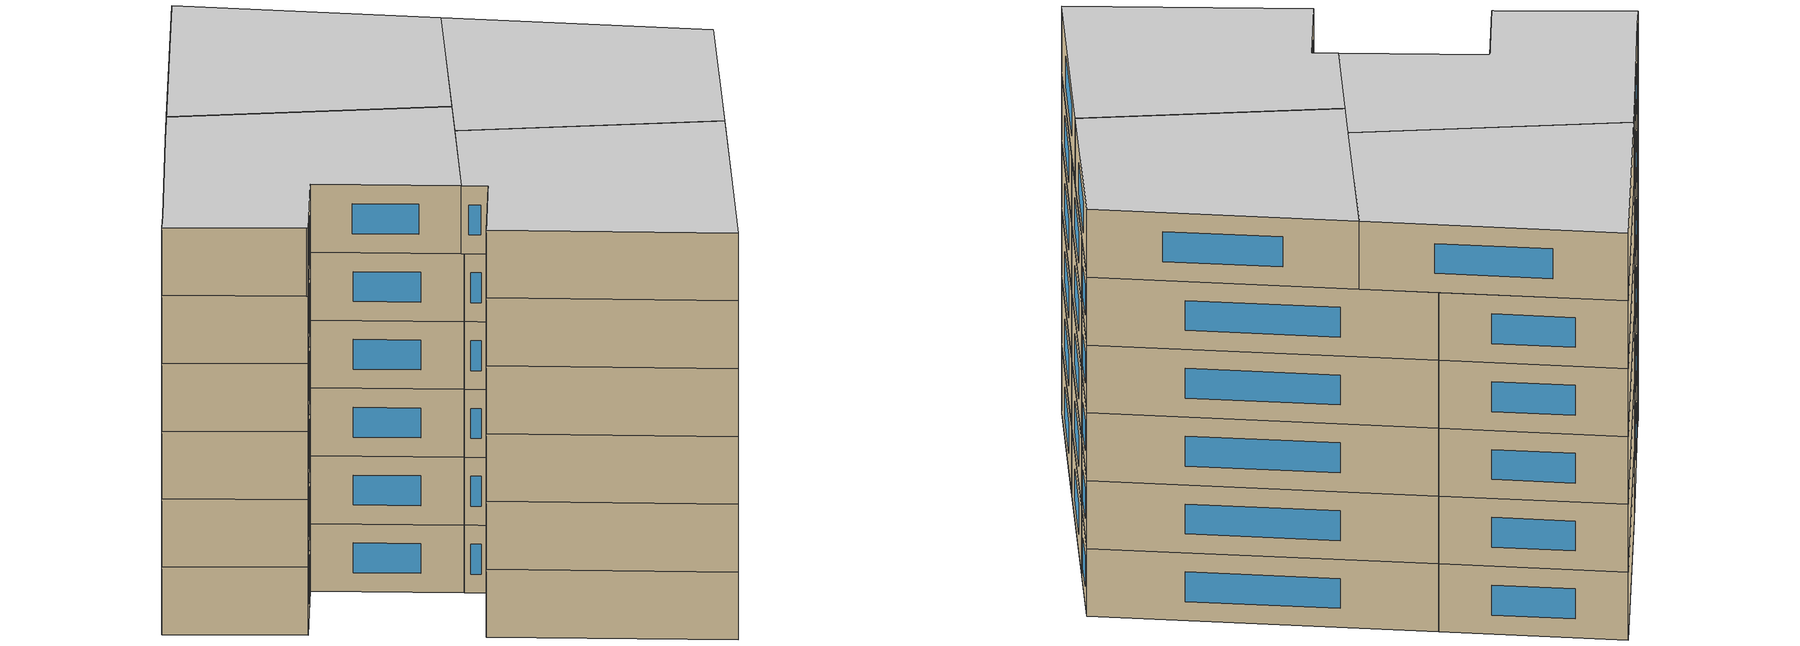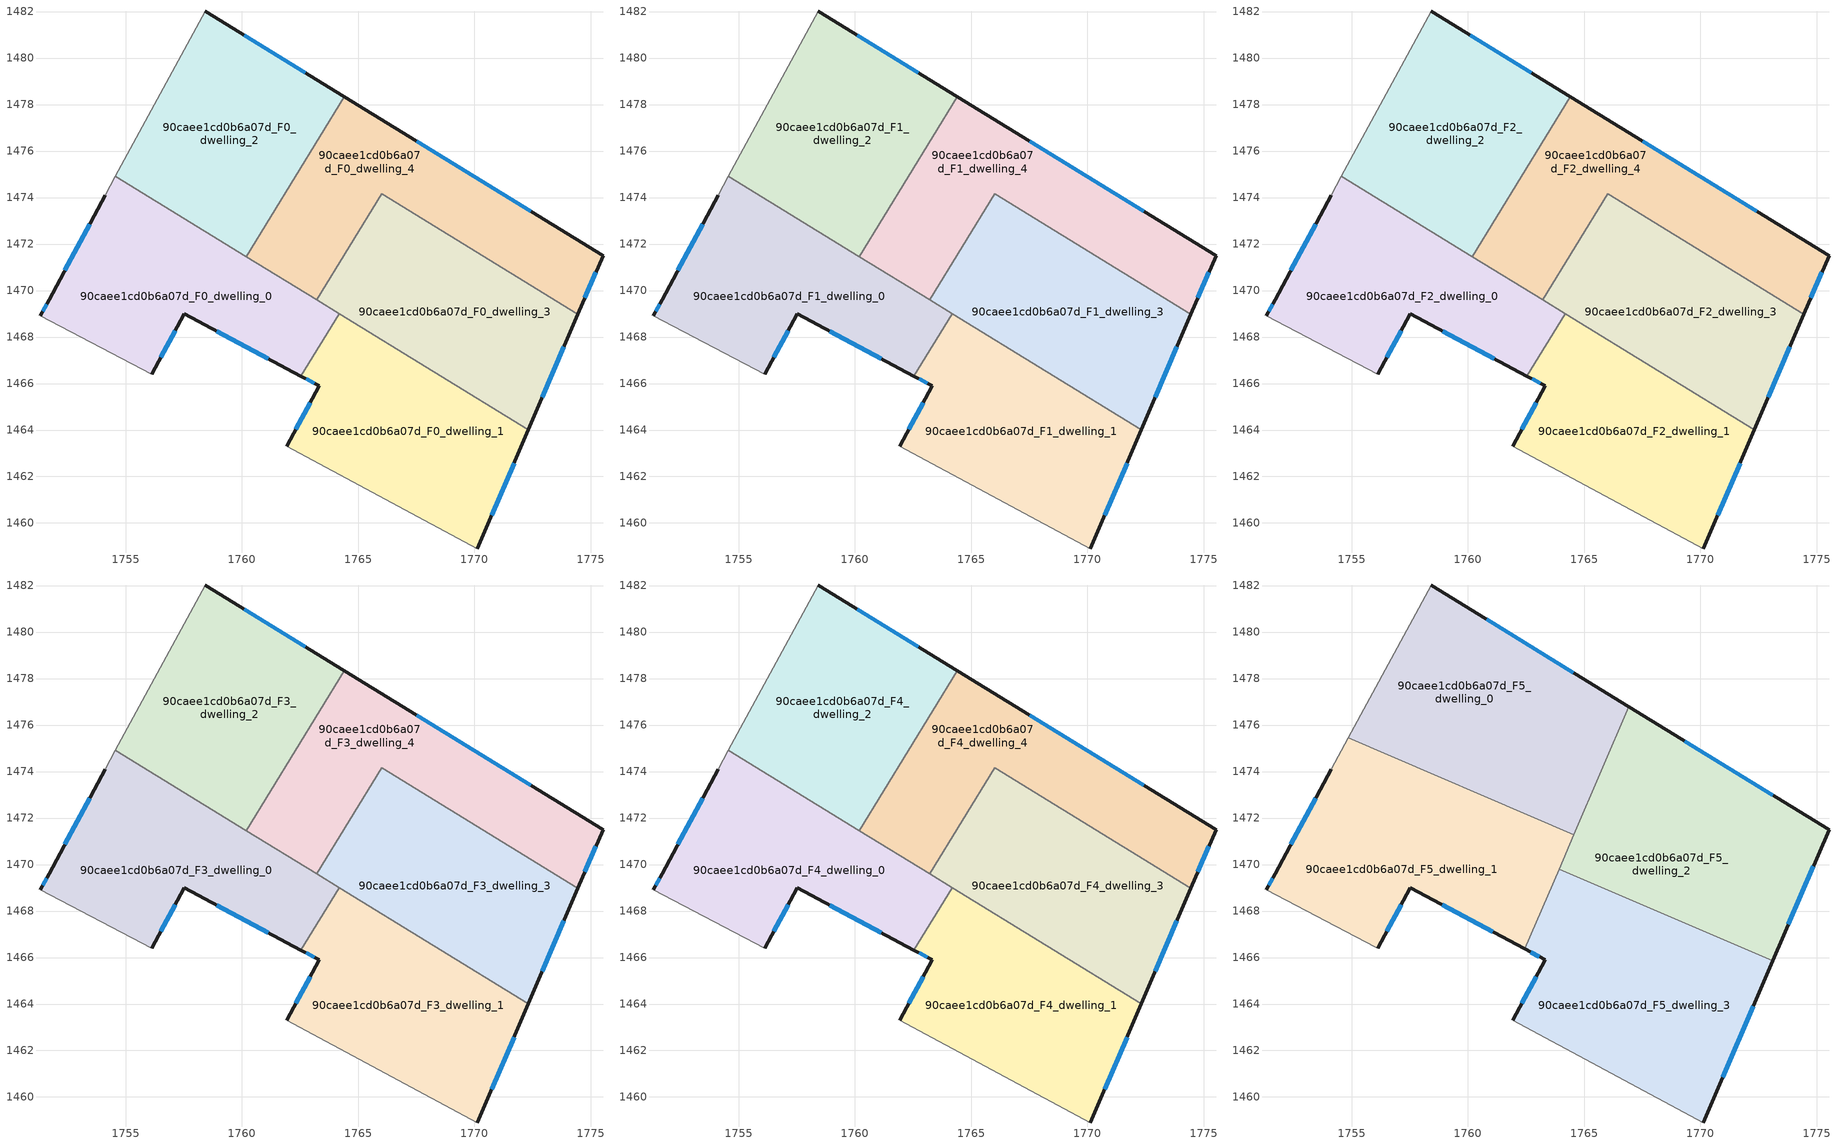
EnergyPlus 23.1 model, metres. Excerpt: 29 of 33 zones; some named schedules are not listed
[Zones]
90caee1cd0b6a07d_F0_dwelling_0
 floor ground (EU_floor_Construction): 1764.19,1469 1762.54,1466.32 1757.52,1469 1756.12,1466.4 1751.32,1468.91 1751.72,1469.61 1754.12,1474.11 1754.56,1474.91 z0
 wall outside (EU_wall_Construction): 1754.12,1474.11 1751.72,1469.61 1751.32,1468.91 / 1756.12,1466.4 1757.52,1469 1762.54,1466.32 z0:3
 wall adiabatic (EU_wall_Construction): 1754.56,1474.91 1754.12,1474.11 / 1751.32,1468.91 1756.12,1466.4 z0:3
 wall to 90caee1cd0b6a07d_F0_dwelling_1 (EU_wall_Construction): 1762.54,1466.32 1764.19,1469 z0:3
 wall to 90caee1cd0b6a07d_F0_dwelling_2 (EU_wall_Construction): 1760.19,1471.45 1754.56,1474.91 z0:3
 wall to 90caee1cd0b6a07d_F0_dwelling_4 (EU_wall_Construction): 1763.22,1469.6 1760.19,1471.45 z0:3
 wall to 90caee1cd0b6a07d_F0_dwelling_3 (EU_wall_Construction): 1764.19,1469 1763.22,1469.6 z0:3
 window (EU_Window_Construction): 1751.61,1469.41 1751.43,1469.1 / 1753.45,1472.85 1752.39,1470.87 / 1758.93,1468.25 1761.13,1467.07 / 1756.51,1467.13 1757.13,1468.27 z0.84:2.16
90caee1cd0b6a07d_F0_dwelling_1
 floor ground (EU_floor_Construction): 1772.32,1464.01 1770.13,1458.89 1761.92,1463.3 1763.33,1465.9 1762.54,1466.32 1764.19,1469 z0
 wall outside (EU_wall_Construction): 1762.54,1466.32 1763.33,1465.9 1761.92,1463.3 / 1770.13,1458.89 1772.32,1464.01 z0:3
 wall adiabatic (EU_wall_Construction): 1761.92,1463.3 1770.13,1458.89 z0:3
 wall to 90caee1cd0b6a07d_F0_dwelling_3 (EU_wall_Construction): 1772.32,1464.01 1764.19,1469 z0:3
 window (EU_Window_Construction): 1762.93,1465.17 1762.32,1464.03 / 1762.76,1466.2 1763.11,1466.02 / 1770.74,1460.33 1771.71,1462.58 z0.84:2.16
90caee1cd0b6a07d_F0_dwelling_2
 floor ground (EU_floor_Construction): 1764.41,1478.33 1760.19,1471.45 1754.56,1474.91 1758.43,1482.01 z0
 wall outside (EU_wall_Construction): 1764.41,1478.33 1758.43,1482.01 z0:3
 wall to 90caee1cd0b6a07d_F0_dwelling_4 (EU_wall_Construction): 1760.19,1471.45 1764.41,1478.33 z0:3
 wall adiabatic (EU_wall_Construction): 1758.43,1482.01 1754.56,1474.91 z0:3
 window (EU_Window_Construction): 1762.73,1479.37 1760.1,1480.98 z0.84:2.16
90caee1cd0b6a07d_F0_dwelling_3
 floor ground (EU_floor_Construction): 1774.45,1468.98 1772.32,1464.01 1763.22,1469.6 1766.01,1474.16 z0
 wall outside (EU_wall_Construction): 1772.32,1464.01 1774.45,1468.98 z0:3
 wall to 90caee1cd0b6a07d_F0_dwelling_4 (EU_wall_Construction): 1774.45,1468.98 1766.01,1474.16 1763.22,1469.6 z0:3
 window (EU_Window_Construction): 1772.92,1465.4 1773.86,1467.59 z0.84:2.16
90caee1cd0b6a07d_F0_dwelling_4
 floor ground (EU_floor_Construction): 1775.54,1471.5 1774.45,1468.98 1766.01,1474.16 1763.22,1469.6 1760.19,1471.45 1764.41,1478.33 z0
 wall outside (EU_wall_Construction): 1774.45,1468.98 1775.54,1471.5 1764.41,1478.33 z0:3
 window (EU_Window_Construction): 1772.42,1473.42 1767.53,1476.42 / 1774.76,1469.68 1775.23,1470.79 z0.84:2.16
90caee1cd0b6a07d_F1_dwelling_0
 floor to 90caee1cd0b6a07d_F0_dwelling_0 (EU_floor_Construction): 1764.19,1469 1762.54,1466.32 1757.52,1469 1756.12,1466.4 1751.32,1468.91 1751.72,1469.61 1754.12,1474.11 1754.56,1474.91 z3
 wall outside (EU_wall_Construction): 1754.12,1474.11 1751.72,1469.61 1751.32,1468.91 / 1756.12,1466.4 1757.52,1469 1762.54,1466.32 z3:6
 wall adiabatic (EU_wall_Construction): 1754.56,1474.91 1754.12,1474.11 / 1751.32,1468.91 1756.12,1466.4 z3:6
 wall to 90caee1cd0b6a07d_F1_dwelling_1 (EU_wall_Construction): 1762.54,1466.32 1764.19,1469 z3:6
 wall to 90caee1cd0b6a07d_F1_dwelling_2 (EU_wall_Construction): 1760.19,1471.45 1754.56,1474.91 z3:6
 wall to 90caee1cd0b6a07d_F1_dwelling_4 (EU_wall_Construction): 1763.22,1469.6 1760.19,1471.45 z3:6
 wall to 90caee1cd0b6a07d_F1_dwelling_3 (EU_wall_Construction): 1764.19,1469 1763.22,1469.6 z3:6
 window (EU_Window_Construction): 1751.61,1469.41 1751.43,1469.1 / 1753.45,1472.85 1752.39,1470.87 / 1758.93,1468.25 1761.13,1467.07 / 1756.51,1467.13 1757.13,1468.27 z3.84:5.16
90caee1cd0b6a07d_F1_dwelling_1
 floor to 90caee1cd0b6a07d_F0_dwelling_1 (EU_floor_Construction): 1772.32,1464.01 1770.13,1458.89 1761.92,1463.3 1763.33,1465.9 1762.54,1466.32 1764.19,1469 z3
 wall outside (EU_wall_Construction): 1762.54,1466.32 1763.33,1465.9 1761.92,1463.3 / 1770.13,1458.89 1772.32,1464.01 z3:6
 wall adiabatic (EU_wall_Construction): 1761.92,1463.3 1770.13,1458.89 z3:6
 wall to 90caee1cd0b6a07d_F1_dwelling_3 (EU_wall_Construction): 1772.32,1464.01 1764.19,1469 z3:6
 window (EU_Window_Construction): 1762.93,1465.17 1762.32,1464.03 / 1762.76,1466.2 1763.11,1466.02 / 1770.74,1460.33 1771.71,1462.58 z3.84:5.16
90caee1cd0b6a07d_F1_dwelling_2
 floor to 90caee1cd0b6a07d_F0_dwelling_2 (EU_floor_Construction): 1764.41,1478.33 1760.19,1471.45 1754.56,1474.91 1758.43,1482.01 z3
 wall outside (EU_wall_Construction): 1764.41,1478.33 1758.43,1482.01 z3:6
 wall to 90caee1cd0b6a07d_F1_dwelling_4 (EU_wall_Construction): 1760.19,1471.45 1764.41,1478.33 z3:6
 wall adiabatic (EU_wall_Construction): 1758.43,1482.01 1754.56,1474.91 z3:6
 window (EU_Window_Construction): 1762.73,1479.37 1760.1,1480.98 z3.84:5.16
90caee1cd0b6a07d_F1_dwelling_3
 floor to 90caee1cd0b6a07d_F0_dwelling_3 (EU_floor_Construction): 1774.45,1468.98 1772.32,1464.01 1763.22,1469.6 1766.01,1474.16 z3
 wall outside (EU_wall_Construction): 1772.32,1464.01 1774.45,1468.98 z3:6
 wall to 90caee1cd0b6a07d_F1_dwelling_4 (EU_wall_Construction): 1774.45,1468.98 1766.01,1474.16 1763.22,1469.6 z3:6
 window (EU_Window_Construction): 1772.92,1465.4 1773.86,1467.59 z3.84:5.16
90caee1cd0b6a07d_F1_dwelling_4
 floor to 90caee1cd0b6a07d_F0_dwelling_4 (EU_floor_Construction): 1775.54,1471.5 1774.45,1468.98 1766.01,1474.16 1763.22,1469.6 1760.19,1471.45 1764.41,1478.33 z3
 wall outside (EU_wall_Construction): 1774.45,1468.98 1775.54,1471.5 1764.41,1478.33 z3:6
 window (EU_Window_Construction): 1772.42,1473.42 1767.53,1476.42 / 1774.76,1469.68 1775.23,1470.79 z3.84:5.16
90caee1cd0b6a07d_F2_dwelling_0
 floor to 90caee1cd0b6a07d_F1_dwelling_0 (EU_floor_Construction): 1764.19,1469 1762.54,1466.32 1757.52,1469 1756.12,1466.4 1751.32,1468.91 1751.72,1469.61 1754.12,1474.11 1754.56,1474.91 z6
 wall outside (EU_wall_Construction): 1754.12,1474.11 1751.72,1469.61 1751.32,1468.91 / 1756.12,1466.4 1757.52,1469 1762.54,1466.32 z6:9
 wall adiabatic (EU_wall_Construction): 1754.56,1474.91 1754.12,1474.11 / 1751.32,1468.91 1756.12,1466.4 z6:9
 wall to 90caee1cd0b6a07d_F2_dwelling_1 (EU_wall_Construction): 1762.54,1466.32 1764.19,1469 z6:9
 wall to 90caee1cd0b6a07d_F2_dwelling_2 (EU_wall_Construction): 1760.19,1471.45 1754.56,1474.91 z6:9
 wall to 90caee1cd0b6a07d_F2_dwelling_4 (EU_wall_Construction): 1763.22,1469.6 1760.19,1471.45 z6:9
 wall to 90caee1cd0b6a07d_F2_dwelling_3 (EU_wall_Construction): 1764.19,1469 1763.22,1469.6 z6:9
 window (EU_Window_Construction): 1751.61,1469.41 1751.43,1469.1 / 1753.45,1472.85 1752.39,1470.87 / 1758.93,1468.25 1761.13,1467.07 / 1756.51,1467.13 1757.13,1468.27 z6.84:8.16
90caee1cd0b6a07d_F2_dwelling_1
 floor to 90caee1cd0b6a07d_F1_dwelling_1 (EU_floor_Construction): 1772.32,1464.01 1770.13,1458.89 1761.92,1463.3 1763.33,1465.9 1762.54,1466.32 1764.19,1469 z6
 wall outside (EU_wall_Construction): 1762.54,1466.32 1763.33,1465.9 1761.92,1463.3 / 1770.13,1458.89 1772.32,1464.01 z6:9
 wall adiabatic (EU_wall_Construction): 1761.92,1463.3 1770.13,1458.89 z6:9
 wall to 90caee1cd0b6a07d_F2_dwelling_3 (EU_wall_Construction): 1772.32,1464.01 1764.19,1469 z6:9
 window (EU_Window_Construction): 1762.93,1465.17 1762.32,1464.03 / 1762.76,1466.2 1763.11,1466.02 / 1770.74,1460.33 1771.71,1462.58 z6.84:8.16
90caee1cd0b6a07d_F2_dwelling_2
 floor to 90caee1cd0b6a07d_F1_dwelling_2 (EU_floor_Construction): 1764.41,1478.33 1760.19,1471.45 1754.56,1474.91 1758.43,1482.01 z6
 wall outside (EU_wall_Construction): 1764.41,1478.33 1758.43,1482.01 z6:9
 wall to 90caee1cd0b6a07d_F2_dwelling_4 (EU_wall_Construction): 1760.19,1471.45 1764.41,1478.33 z6:9
 wall adiabatic (EU_wall_Construction): 1758.43,1482.01 1754.56,1474.91 z6:9
 window (EU_Window_Construction): 1762.73,1479.37 1760.1,1480.98 z6.84:8.16
90caee1cd0b6a07d_F2_dwelling_3
 floor to 90caee1cd0b6a07d_F1_dwelling_3 (EU_floor_Construction): 1774.45,1468.98 1772.32,1464.01 1763.22,1469.6 1766.01,1474.16 z6
 wall outside (EU_wall_Construction): 1772.32,1464.01 1774.45,1468.98 z6:9
 wall to 90caee1cd0b6a07d_F2_dwelling_4 (EU_wall_Construction): 1774.45,1468.98 1766.01,1474.16 1763.22,1469.6 z6:9
 window (EU_Window_Construction): 1772.92,1465.4 1773.86,1467.59 z6.84:8.16
90caee1cd0b6a07d_F2_dwelling_4
 floor to 90caee1cd0b6a07d_F1_dwelling_4 (EU_floor_Construction): 1775.54,1471.5 1774.45,1468.98 1766.01,1474.16 1763.22,1469.6 1760.19,1471.45 1764.41,1478.33 z6
 wall outside (EU_wall_Construction): 1774.45,1468.98 1775.54,1471.5 1764.41,1478.33 z6:9
 window (EU_Window_Construction): 1772.42,1473.42 1767.53,1476.42 / 1774.76,1469.68 1775.23,1470.79 z6.84:8.16
90caee1cd0b6a07d_F3_dwelling_0
 floor to 90caee1cd0b6a07d_F2_dwelling_0 (EU_floor_Construction): 1764.19,1469 1762.54,1466.32 1757.52,1469 1756.12,1466.4 1751.32,1468.91 1751.72,1469.61 1754.12,1474.11 1754.56,1474.91 z9
 wall outside (EU_wall_Construction): 1754.12,1474.11 1751.72,1469.61 1751.32,1468.91 / 1756.12,1466.4 1757.52,1469 1762.54,1466.32 z9:12
 wall adiabatic (EU_wall_Construction): 1754.56,1474.91 1754.12,1474.11 / 1751.32,1468.91 1756.12,1466.4 z9:12
 wall to 90caee1cd0b6a07d_F3_dwelling_1 (EU_wall_Construction): 1762.54,1466.32 1764.19,1469 z9:12
 wall to 90caee1cd0b6a07d_F3_dwelling_2 (EU_wall_Construction): 1760.19,1471.45 1754.56,1474.91 z9:12
 wall to 90caee1cd0b6a07d_F3_dwelling_4 (EU_wall_Construction): 1763.22,1469.6 1760.19,1471.45 z9:12
 wall to 90caee1cd0b6a07d_F3_dwelling_3 (EU_wall_Construction): 1764.19,1469 1763.22,1469.6 z9:12
 window (EU_Window_Construction): 1751.61,1469.41 1751.43,1469.1 / 1753.45,1472.85 1752.39,1470.87 / 1758.93,1468.25 1761.13,1467.07 / 1756.51,1467.13 1757.13,1468.27 z9.84:11.16
90caee1cd0b6a07d_F3_dwelling_1
 floor to 90caee1cd0b6a07d_F2_dwelling_1 (EU_floor_Construction): 1772.32,1464.01 1770.13,1458.89 1761.92,1463.3 1763.33,1465.9 1762.54,1466.32 1764.19,1469 z9
 wall outside (EU_wall_Construction): 1762.54,1466.32 1763.33,1465.9 1761.92,1463.3 / 1770.13,1458.89 1772.32,1464.01 z9:12
 wall adiabatic (EU_wall_Construction): 1761.92,1463.3 1770.13,1458.89 z9:12
 wall to 90caee1cd0b6a07d_F3_dwelling_3 (EU_wall_Construction): 1772.32,1464.01 1764.19,1469 z9:12
 window (EU_Window_Construction): 1762.93,1465.17 1762.32,1464.03 / 1762.76,1466.2 1763.11,1466.02 / 1770.74,1460.33 1771.71,1462.58 z9.84:11.16
90caee1cd0b6a07d_F3_dwelling_2
 floor to 90caee1cd0b6a07d_F2_dwelling_2 (EU_floor_Construction): 1764.41,1478.33 1760.19,1471.45 1754.56,1474.91 1758.43,1482.01 z9
 wall outside (EU_wall_Construction): 1764.41,1478.33 1758.43,1482.01 z9:12
 wall to 90caee1cd0b6a07d_F3_dwelling_4 (EU_wall_Construction): 1760.19,1471.45 1764.41,1478.33 z9:12
 wall adiabatic (EU_wall_Construction): 1758.43,1482.01 1754.56,1474.91 z9:12
 window (EU_Window_Construction): 1762.73,1479.37 1760.1,1480.98 z9.84:11.16
90caee1cd0b6a07d_F3_dwelling_3
 floor to 90caee1cd0b6a07d_F2_dwelling_3 (EU_floor_Construction): 1774.45,1468.98 1772.32,1464.01 1763.22,1469.6 1766.01,1474.16 z9
 wall outside (EU_wall_Construction): 1772.32,1464.01 1774.45,1468.98 z9:12
 wall to 90caee1cd0b6a07d_F3_dwelling_4 (EU_wall_Construction): 1774.45,1468.98 1766.01,1474.16 1763.22,1469.6 z9:12
 window (EU_Window_Construction): 1772.92,1465.4 1773.86,1467.59 z9.84:11.16
90caee1cd0b6a07d_F3_dwelling_4
 floor to 90caee1cd0b6a07d_F2_dwelling_4 (EU_floor_Construction): 1775.54,1471.5 1774.45,1468.98 1766.01,1474.16 1763.22,1469.6 1760.19,1471.45 1764.41,1478.33 z9
 wall outside (EU_wall_Construction): 1774.45,1468.98 1775.54,1471.5 1764.41,1478.33 z9:12
 window (EU_Window_Construction): 1772.42,1473.42 1767.53,1476.42 / 1774.76,1469.68 1775.23,1470.79 z9.84:11.16
90caee1cd0b6a07d_F4_dwelling_0
 floor to 90caee1cd0b6a07d_F3_dwelling_0 (EU_floor_Construction): 1764.19,1469 1762.54,1466.32 1757.52,1469 1756.12,1466.4 1751.32,1468.91 1751.72,1469.61 1754.12,1474.11 1754.56,1474.91 z12
 wall outside (EU_wall_Construction): 1754.12,1474.11 1751.72,1469.61 1751.32,1468.91 / 1756.12,1466.4 1757.52,1469 1762.54,1466.32 z12:15
 wall adiabatic (EU_wall_Construction): 1754.56,1474.91 1754.12,1474.11 / 1751.32,1468.91 1756.12,1466.4 z12:15
 wall to 90caee1cd0b6a07d_F4_dwelling_1 (EU_wall_Construction): 1762.54,1466.32 1764.19,1469 z12:15
 wall to 90caee1cd0b6a07d_F4_dwelling_2 (EU_wall_Construction): 1760.19,1471.45 1754.56,1474.91 z12:15
 wall to 90caee1cd0b6a07d_F4_dwelling_4 (EU_wall_Construction): 1763.22,1469.6 1760.19,1471.45 z12:15
 wall to 90caee1cd0b6a07d_F4_dwelling_3 (EU_wall_Construction): 1764.19,1469 1763.22,1469.6 z12:15
 window (EU_Window_Construction): 1751.61,1469.41 1751.43,1469.1 / 1753.45,1472.85 1752.39,1470.87 / 1758.93,1468.25 1761.13,1467.07 / 1756.51,1467.13 1757.13,1468.27 z12.84:14.16
90caee1cd0b6a07d_F4_dwelling_1
 floor to 90caee1cd0b6a07d_F3_dwelling_1 (EU_floor_Construction): 1772.32,1464.01 1770.13,1458.89 1761.92,1463.3 1763.33,1465.9 1762.54,1466.32 1764.19,1469 z12
 wall outside (EU_wall_Construction): 1762.54,1466.32 1763.33,1465.9 1761.92,1463.3 / 1770.13,1458.89 1772.32,1464.01 z12:15
 wall adiabatic (EU_wall_Construction): 1761.92,1463.3 1770.13,1458.89 z12:15
 wall to 90caee1cd0b6a07d_F4_dwelling_3 (EU_wall_Construction): 1772.32,1464.01 1764.19,1469 z12:15
 window (EU_Window_Construction): 1762.93,1465.17 1762.32,1464.03 / 1762.76,1466.2 1763.11,1466.02 / 1770.74,1460.33 1771.71,1462.58 z12.84:14.16
90caee1cd0b6a07d_F4_dwelling_2
 floor to 90caee1cd0b6a07d_F3_dwelling_2 (EU_floor_Construction): 1764.41,1478.33 1760.19,1471.45 1754.56,1474.91 1758.43,1482.01 z12
 wall outside (EU_wall_Construction): 1764.41,1478.33 1758.43,1482.01 z12:15
 wall to 90caee1cd0b6a07d_F4_dwelling_4 (EU_wall_Construction): 1760.19,1471.45 1764.41,1478.33 z12:15
 wall adiabatic (EU_wall_Construction): 1758.43,1482.01 1754.56,1474.91 z12:15
 window (EU_Window_Construction): 1762.73,1479.37 1760.1,1480.98 z12.84:14.16
90caee1cd0b6a07d_F4_dwelling_3
 floor to 90caee1cd0b6a07d_F3_dwelling_3 (EU_floor_Construction): 1774.45,1468.98 1772.32,1464.01 1763.22,1469.6 1766.01,1474.16 z12
 wall outside (EU_wall_Construction): 1772.32,1464.01 1774.45,1468.98 z12:15
 wall to 90caee1cd0b6a07d_F4_dwelling_4 (EU_wall_Construction): 1774.45,1468.98 1766.01,1474.16 1763.22,1469.6 z12:15
 window (EU_Window_Construction): 1772.92,1465.4 1773.86,1467.59 z12.84:14.16
90caee1cd0b6a07d_F4_dwelling_4
 floor to 90caee1cd0b6a07d_F3_dwelling_4 (EU_floor_Construction): 1775.54,1471.5 1774.45,1468.98 1766.01,1474.16 1763.22,1469.6 1760.19,1471.45 1764.41,1478.33 z12
 wall outside (EU_wall_Construction): 1774.45,1468.98 1775.54,1471.5 1764.41,1478.33 z12:15
 window (EU_Window_Construction): 1772.42,1473.42 1767.53,1476.42 / 1774.76,1469.68 1775.23,1470.79 z12.84:14.16
90caee1cd0b6a07d_F5_dwelling_0
 floor to 90caee1cd0b6a07d_F4_dwelling_2 (EU_floor_Construction): 1764.41,1478.33 1761.02,1472.81 1754.86,1475.46 1758.43,1482.01 z15
 floor to 90caee1cd0b6a07d_F4_dwelling_3 (EU_floor_Construction): 1765.29,1472.98 1764.56,1471.29 1764.32,1471.4 z15
 floor to 90caee1cd0b6a07d_F4_dwelling_4 (EU_floor_Construction): 1766.92,1476.79 1765.29,1472.98 1764.32,1471.4 1761.02,1472.81 1764.41,1478.33 z15
 wall outside (EU_wall_Construction): 1766.93,1476.79 1758.43,1482.01 z15:18
 wall to 90caee1cd0b6a07d_F5_dwelling_1 (EU_wall_Construction): 1754.86,1475.46 1764.56,1471.29 z15:18
 wall adiabatic (EU_wall_Construction): 1758.43,1482.01 1754.86,1475.46 z15:18
 wall to 90caee1cd0b6a07d_F5_dwelling_2 (EU_wall_Construction): 1764.56,1471.29 1766.93,1476.79 z15:18
 window (EU_Window_Construction): 1764.54,1478.25 1760.81,1480.55 z15.84:17.16
 ceiling to 90caee1cd0b6a07d_F6_dwelling_0 (EU_floor_Construction): 1764.56,1471.29 1766.93,1476.79 1758.43,1482.01 1754.86,1475.46 z18
90caee1cd0b6a07d_F5_dwelling_1
 floor to 90caee1cd0b6a07d_F4_dwelling_0 (EU_floor_Construction): 1763.71,1469.3 1762.45,1466.37 1757.52,1469 1756.12,1466.4 1756.05,1466.44 1751.32,1468.91 1751.72,1469.61 1754.12,1474.11 1754.56,1474.91 z15
 floor to 90caee1cd0b6a07d_F4_dwelling_2 (EU_floor_Construction): 1761.02,1472.81 1760.19,1471.45 1754.56,1474.91 1754.86,1475.46 z15
 floor to 90caee1cd0b6a07d_F4_dwelling_4 (EU_floor_Construction): 1764.32,1471.4 1763.22,1469.6 1760.19,1471.45 1761.02,1472.81 z15
 floor to 90caee1cd0b6a07d_F4_dwelling_3 (EU_floor_Construction): 1764.56,1471.29 1763.71,1469.3 1763.22,1469.6 1764.32,1471.4 z15
 wall outside (EU_wall_Construction): 1754.12,1474.11 1751.72,1469.61 1751.32,1468.91 / 1756.12,1466.4 1757.52,1469 1762.45,1466.37 z15:18
 wall adiabatic (EU_wall_Construction): 1754.86,1475.46 1754.12,1474.11 / 1751.32,1468.91 1756.05,1466.44 1756.12,1466.4 z15:18
 wall to 90caee1cd0b6a07d_F5_dwelling_3 (EU_wall_Construction): 1762.45,1466.37 1763.92,1469.8 z15:18
 wall to 90caee1cd0b6a07d_F5_dwelling_2 (EU_wall_Construction): 1763.92,1469.79 1764.56,1471.29 z15:18
 window (EU_Window_Construction): 1751.61,1469.41 1751.43,1469.1 / 1753.45,1472.85 1752.39,1470.87 / 1758.9,1468.26 1761.07,1467.11 / 1756.51,1467.13 1757.13,1468.27 z15.84:17.16
 ceiling to 90caee1cd0b6a07d_F6_dwelling_1 (EU_floor_Construction): 1762.45,1466.37 1764.56,1471.29 1754.86,1475.46 1754.12,1474.11 1751.72,1469.61 1751.32,1468.91 1756.05,1466.44 1756.12,1466.4 1757.52,1469 z18
90caee1cd0b6a07d_F5_dwelling_2
 floor to 90caee1cd0b6a07d_F4_dwelling_3 (EU_floor_Construction): 1774.45,1468.98 1773.11,1465.85 1763.92,1469.79 1765.29,1472.98 1766.01,1474.16 z15
 floor to 90caee1cd0b6a07d_F4_dwelling_4 (EU_floor_Construction): 1775.54,1471.5 1774.45,1468.98 1766.01,1474.16 1765.29,1472.98 1766.92,1476.79 z15
 wall outside (EU_wall_Construction): 1773.11,1465.85 1775.54,1471.5 1766.93,1476.79 z15:18
 wall to 90caee1cd0b6a07d_F5_dwelling_3 (EU_wall_Construction): 1763.92,1469.79 1773.11,1465.85 z15:18
 window (EU_Window_Construction): 1773.79,1467.43 1774.86,1469.92 / 1773.12,1472.98 1769.34,1475.31 z15.84:17.16
 ceiling to 90caee1cd0b6a07d_F6_dwelling_2 (EU_floor_Construction): 1773.11,1465.85 1775.54,1471.5 1766.93,1476.79 1763.92,1469.79 z18
90caee1cd0b6a07d_F5_dwelling_3
 floor to 90caee1cd0b6a07d_F4_dwelling_1 (EU_floor_Construction): 1772.32,1464.01 1770.13,1458.89 1761.92,1463.3 1763.33,1465.9 1762.54,1466.32 1764.19,1469 z15
 floor to 90caee1cd0b6a07d_F4_dwelling_0 (EU_floor_Construction): 1764.19,1469 1762.54,1466.32 1762.45,1466.37 1763.71,1469.3 z15
 floor to 90caee1cd0b6a07d_F4_dwelling_3 (EU_floor_Construction): 1773.11,1465.85 1772.32,1464.01 1763.71,1469.3 1763.92,1469.79 z15
 wall outside (EU_wall_Construction): 1762.45,1466.37 1763.33,1465.9 1761.92,1463.3 / 1770.13,1458.89 1773.11,1465.85 z15:18
 wall adiabatic (EU_wall_Construction): 1761.92,1463.3 1770.13,1458.89 z15:18
 window (EU_Window_Construction): 1762.93,1465.17 1762.32,1464.03 / 1762.7,1466.24 1763.08,1466.03 / 1770.97,1460.84 1772.28,1463.9 z15.84:17.16
 ceiling to 90caee1cd0b6a07d_F6_dwelling_3 (EU_floor_Construction): 1770.13,1458.89 1773.11,1465.85 1763.92,1469.79 1762.45,1466.37 1763.33,1465.9 1761.92,1463.3 z18
shading: 1751.36,1468.99 1756.12,1466.4 z0:14.8
[Building]
EU S2 Campaign: North Axis=0; Terrain=City; Solar Distribution=FullExterior
[Site:Location]
Lyon-Bron: Latitude=45.75; Longitude=5; Time Zone=1; Elevation=198
[SizingPeriod:WeatherFileDays]
AnnualSizingPeriod: Begin Month=1; Begin Day of Month=1; End Month=12; End Day of Month=31; Day of Week for Start Day=Monday; Use Weather File Daylight Saving Period=No; Use Weather File Rain and Snow Indicators=No
[MATERIAL]
EU_InternalMass_Material: Roughness=MediumRough; Thickness=0.1; Conductivity=1; Density=1800; Specific Heat=900; Thermal Absorptance=0.9; Solar Absorptance=0.7; Visible Absorptance=0.7
[MATERIAL:NOMASS] Roughness=MediumRough; Thermal Absorptance=0.9; Solar Absorptance=0.7; Visible Absorptance=0.7
Name | Thermal Resistance
EU_wall_NoMass | 0.776494
EU_floor_NoMass | 0.421597
[WINDOWMATERIAL:SIMPLEGLAZINGSYSTEM]
EU_Window_SimpleGlazing: UFactor=4.24961; Solar Heat Gain Coefficient=0.83; Visible Transmittance=0.83
[CONSTRUCTION]
EU_wall_Construction: EU_wall_NoMass
EU_floor_Construction: EU_floor_NoMass
EU_Window_Construction: EU_Window_SimpleGlazing
EU_InternalMass_Construction: EU_InternalMass_Material
[ZONE] Type=1; Multiplier=1; Ceiling Height=autocalculate; Floor Area=autocalculate; Part of Total Floor Area=Yes
Name | Volume
90caee1cd0b6a07d_F0_dwelling_0; 90caee1cd0b6a07d_F1_dwelling_0; 90caee1cd0b6a07d_F2_dwelling_0; 90caee1cd0b6a07d_F3_dwelling_0; 90caee1cd0b6a07d_F4_dwelling_0 | 165.111
90caee1cd0b6a07d_F5_dwelling_0 | 206.395
90caee1cd0b6a07d_F0_dwelling_1; 90caee1cd0b6a07d_F1_dwelling_1; 90caee1cd0b6a07d_F2_dwelling_1; 90caee1cd0b6a07d_F3_dwelling_1; 90caee1cd0b6a07d_F4_dwelling_1 | 165.119
90caee1cd0b6a07d_F5_dwelling_1 | 206.39
90caee1cd0b6a07d_F0_dwelling_2; 90caee1cd0b6a07d_F1_dwelling_2; 90caee1cd0b6a07d_F2_dwelling_2; 90caee1cd0b6a07d_F3_dwelling_2; 90caee1cd0b6a07d_F4_dwelling_2 | 165.107
90caee1cd0b6a07d_F5_dwelling_2 | 206.396
90caee1cd0b6a07d_F0_dwelling_3; 90caee1cd0b6a07d_F1_dwelling_3; 90caee1cd0b6a07d_F2_dwelling_3; 90caee1cd0b6a07d_F3_dwelling_3; 90caee1cd0b6a07d_F4_dwelling_3 | 165.117
90caee1cd0b6a07d_F5_dwelling_3 | 206.413
90caee1cd0b6a07d_F0_dwelling_4; 90caee1cd0b6a07d_F1_dwelling_4; 90caee1cd0b6a07d_F2_dwelling_4; 90caee1cd0b6a07d_F3_dwelling_4; 90caee1cd0b6a07d_F4_dwelling_4 | 165.122
[INTERNALMASS] Construction=EU_InternalMass_Construction
Name | Zone or ZoneList | Surface Area
90caee1cd0b6a07d_F0_dwelling_0_EU_InternalMass | 90caee1cd0b6a07d_F0_dwelling_0 | 55.0369
90caee1cd0b6a07d_F0_dwelling_1_EU_InternalMass | 90caee1cd0b6a07d_F0_dwelling_1 | 55.0388
90caee1cd0b6a07d_F0_dwelling_2_EU_InternalMass | 90caee1cd0b6a07d_F0_dwelling_2 | 55.0358
90caee1cd0b6a07d_F0_dwelling_3_EU_InternalMass | 90caee1cd0b6a07d_F0_dwelling_3 | 55.0381
90caee1cd0b6a07d_F0_dwelling_4_EU_InternalMass | 90caee1cd0b6a07d_F0_dwelling_4 | 55.0406
90caee1cd0b6a07d_F1_dwelling_0_EU_InternalMass | 90caee1cd0b6a07d_F1_dwelling_0 | 55.0369
90caee1cd0b6a07d_F1_dwelling_1_EU_InternalMass | 90caee1cd0b6a07d_F1_dwelling_1 | 55.0388
90caee1cd0b6a07d_F1_dwelling_2_EU_InternalMass | 90caee1cd0b6a07d_F1_dwelling_2 | 55.0358
90caee1cd0b6a07d_F1_dwelling_3_EU_InternalMass | 90caee1cd0b6a07d_F1_dwelling_3 | 55.0381
90caee1cd0b6a07d_F1_dwelling_4_EU_InternalMass | 90caee1cd0b6a07d_F1_dwelling_4 | 55.0406
90caee1cd0b6a07d_F2_dwelling_0_EU_InternalMass | 90caee1cd0b6a07d_F2_dwelling_0 | 55.0369
90caee1cd0b6a07d_F2_dwelling_1_EU_InternalMass | 90caee1cd0b6a07d_F2_dwelling_1 | 55.0388
90caee1cd0b6a07d_F2_dwelling_2_EU_InternalMass | 90caee1cd0b6a07d_F2_dwelling_2 | 55.0358
90caee1cd0b6a07d_F2_dwelling_3_EU_InternalMass | 90caee1cd0b6a07d_F2_dwelling_3 | 55.0381
90caee1cd0b6a07d_F2_dwelling_4_EU_InternalMass | 90caee1cd0b6a07d_F2_dwelling_4 | 55.0406
90caee1cd0b6a07d_F3_dwelling_0_EU_InternalMass | 90caee1cd0b6a07d_F3_dwelling_0 | 55.0369
90caee1cd0b6a07d_F3_dwelling_1_EU_InternalMass | 90caee1cd0b6a07d_F3_dwelling_1 | 55.0388
90caee1cd0b6a07d_F3_dwelling_2_EU_InternalMass | 90caee1cd0b6a07d_F3_dwelling_2 | 55.0358
90caee1cd0b6a07d_F3_dwelling_3_EU_InternalMass | 90caee1cd0b6a07d_F3_dwelling_3 | 55.0381
90caee1cd0b6a07d_F3_dwelling_4_EU_InternalMass | 90caee1cd0b6a07d_F3_dwelling_4 | 55.0406
90caee1cd0b6a07d_F4_dwelling_0_EU_InternalMass | 90caee1cd0b6a07d_F4_dwelling_0 | 55.0369
90caee1cd0b6a07d_F4_dwelling_1_EU_InternalMass | 90caee1cd0b6a07d_F4_dwelling_1 | 55.0388
90caee1cd0b6a07d_F4_dwelling_2_EU_InternalMass | 90caee1cd0b6a07d_F4_dwelling_2 | 55.0358
90caee1cd0b6a07d_F4_dwelling_3_EU_InternalMass | 90caee1cd0b6a07d_F4_dwelling_3 | 55.0381
90caee1cd0b6a07d_F4_dwelling_4_EU_InternalMass | 90caee1cd0b6a07d_F4_dwelling_4 | 55.0406
90caee1cd0b6a07d_F5_dwelling_0_EU_InternalMass | 90caee1cd0b6a07d_F5_dwelling_0 | 68.7998
90caee1cd0b6a07d_F5_dwelling_1_EU_InternalMass | 90caee1cd0b6a07d_F5_dwelling_1 | 68.7966
90caee1cd0b6a07d_F5_dwelling_2_EU_InternalMass | 90caee1cd0b6a07d_F5_dwelling_2 | 68.7987
90caee1cd0b6a07d_F5_dwelling_3_EU_InternalMass | 90caee1cd0b6a07d_F5_dwelling_3 | 68.8057
[OTHEREQUIPMENT] Fuel Type=Electricity; Design Level Calculation Method=Watts/Area; Power per Zone Floor Area=1; Fraction Latent=0; Fraction Radiant=0; Fraction Lost=0; Carbon Dioxide Generation Rate=0; EndUse Subcategory=EU_Step8_InternalGains
Name | Zone or ZoneList or Space or SpaceList | Schedule
EU_Step8_InternalGain_90caee1cd0b6a07d_F0_dwelling_0_f000 | 90caee1cd0b6a07d_F0_dwelling_0 | EU_Step8_GainSchedule_90caee1cd0b6a07d_F0_dwelling_0_f000
EU_Step8_InternalGain_90caee1cd0b6a07d_F0_dwelling_1_f000 | 90caee1cd0b6a07d_F0_dwelling_1 | EU_Step8_GainSchedule_90caee1cd0b6a07d_F0_dwelling_1_f000
EU_Step8_InternalGain_90caee1cd0b6a07d_F0_dwelling_2_f000 | 90caee1cd0b6a07d_F0_dwelling_2 | EU_Step8_GainSchedule_90caee1cd0b6a07d_F0_dwelling_2_f000
EU_Step8_InternalGain_90caee1cd0b6a07d_F0_dwelling_3_f000 | 90caee1cd0b6a07d_F0_dwelling_3 | EU_Step8_GainSchedule_90caee1cd0b6a07d_F0_dwelling_3_f000
EU_Step8_InternalGain_90caee1cd0b6a07d_F0_dwelling_4_f000 | 90caee1cd0b6a07d_F0_dwelling_4 | EU_Step8_GainSchedule_90caee1cd0b6a07d_F0_dwelling_4_f000
EU_Step8_InternalGain_90caee1cd0b6a07d_F1_dwelling_0_f000 | 90caee1cd0b6a07d_F1_dwelling_0 | EU_Step8_GainSchedule_90caee1cd0b6a07d_F1_dwelling_0_f000
EU_Step8_InternalGain_90caee1cd0b6a07d_F1_dwelling_1_f000 | 90caee1cd0b6a07d_F1_dwelling_1 | EU_Step8_GainSchedule_90caee1cd0b6a07d_F1_dwelling_1_f000
EU_Step8_InternalGain_90caee1cd0b6a07d_F1_dwelling_2_f000 | 90caee1cd0b6a07d_F1_dwelling_2 | EU_Step8_GainSchedule_90caee1cd0b6a07d_F1_dwelling_2_f000
EU_Step8_InternalGain_90caee1cd0b6a07d_F1_dwelling_3_f000 | 90caee1cd0b6a07d_F1_dwelling_3 | EU_Step8_GainSchedule_90caee1cd0b6a07d_F1_dwelling_3_f000
EU_Step8_InternalGain_90caee1cd0b6a07d_F1_dwelling_4_f000 | 90caee1cd0b6a07d_F1_dwelling_4 | EU_Step8_GainSchedule_90caee1cd0b6a07d_F1_dwelling_4_f000
EU_Step8_InternalGain_90caee1cd0b6a07d_F2_dwelling_0_f000 | 90caee1cd0b6a07d_F2_dwelling_0 | EU_Step8_GainSchedule_90caee1cd0b6a07d_F2_dwelling_0_f000
EU_Step8_InternalGain_90caee1cd0b6a07d_F2_dwelling_1_f000 | 90caee1cd0b6a07d_F2_dwelling_1 | EU_Step8_GainSchedule_90caee1cd0b6a07d_F2_dwelling_1_f000
EU_Step8_InternalGain_90caee1cd0b6a07d_F2_dwelling_2_f000 | 90caee1cd0b6a07d_F2_dwelling_2 | EU_Step8_GainSchedule_90caee1cd0b6a07d_F2_dwelling_2_f000
EU_Step8_InternalGain_90caee1cd0b6a07d_F2_dwelling_3_f000 | 90caee1cd0b6a07d_F2_dwelling_3 | EU_Step8_GainSchedule_90caee1cd0b6a07d_F2_dwelling_3_f000
EU_Step8_InternalGain_90caee1cd0b6a07d_F2_dwelling_4_f000 | 90caee1cd0b6a07d_F2_dwelling_4 | EU_Step8_GainSchedule_90caee1cd0b6a07d_F2_dwelling_4_f000
EU_Step8_InternalGain_90caee1cd0b6a07d_F3_dwelling_0_f000 | 90caee1cd0b6a07d_F3_dwelling_0 | EU_Step8_GainSchedule_90caee1cd0b6a07d_F3_dwelling_0_f000
EU_Step8_InternalGain_90caee1cd0b6a07d_F3_dwelling_1_f000 | 90caee1cd0b6a07d_F3_dwelling_1 | EU_Step8_GainSchedule_90caee1cd0b6a07d_F3_dwelling_1_f000
EU_Step8_InternalGain_90caee1cd0b6a07d_F3_dwelling_2_f000 | 90caee1cd0b6a07d_F3_dwelling_2 | EU_Step8_GainSchedule_90caee1cd0b6a07d_F3_dwelling_2_f000
EU_Step8_InternalGain_90caee1cd0b6a07d_F3_dwelling_3_f000 | 90caee1cd0b6a07d_F3_dwelling_3 | EU_Step8_GainSchedule_90caee1cd0b6a07d_F3_dwelling_3_f000
EU_Step8_InternalGain_90caee1cd0b6a07d_F3_dwelling_4_f000 | 90caee1cd0b6a07d_F3_dwelling_4 | EU_Step8_GainSchedule_90caee1cd0b6a07d_F3_dwelling_4_f000
EU_Step8_InternalGain_90caee1cd0b6a07d_F4_dwelling_0_f000 | 90caee1cd0b6a07d_F4_dwelling_0 | EU_Step8_GainSchedule_90caee1cd0b6a07d_F4_dwelling_0_f000
EU_Step8_InternalGain_90caee1cd0b6a07d_F4_dwelling_1_f000 | 90caee1cd0b6a07d_F4_dwelling_1 | EU_Step8_GainSchedule_90caee1cd0b6a07d_F4_dwelling_1_f000
EU_Step8_InternalGain_90caee1cd0b6a07d_F4_dwelling_2_f000 | 90caee1cd0b6a07d_F4_dwelling_2 | EU_Step8_GainSchedule_90caee1cd0b6a07d_F4_dwelling_2_f000
EU_Step8_InternalGain_90caee1cd0b6a07d_F4_dwelling_3_f000 | 90caee1cd0b6a07d_F4_dwelling_3 | EU_Step8_GainSchedule_90caee1cd0b6a07d_F4_dwelling_3_f000
EU_Step8_InternalGain_90caee1cd0b6a07d_F4_dwelling_4_f000 | 90caee1cd0b6a07d_F4_dwelling_4 | EU_Step8_GainSchedule_90caee1cd0b6a07d_F4_dwelling_4_f000
EU_Step8_InternalGain_90caee1cd0b6a07d_F5_dwelling_0_f000 | 90caee1cd0b6a07d_F5_dwelling_0 | EU_Step8_GainSchedule_90caee1cd0b6a07d_F5_dwelling_0_f000
EU_Step8_InternalGain_90caee1cd0b6a07d_F5_dwelling_1_f000 | 90caee1cd0b6a07d_F5_dwelling_1 | EU_Step8_GainSchedule_90caee1cd0b6a07d_F5_dwelling_1_f000
EU_Step8_InternalGain_90caee1cd0b6a07d_F5_dwelling_2_f000 | 90caee1cd0b6a07d_F5_dwelling_2 | EU_Step8_GainSchedule_90caee1cd0b6a07d_F5_dwelling_2_f000
EU_Step8_InternalGain_90caee1cd0b6a07d_F5_dwelling_3_f000 | 90caee1cd0b6a07d_F5_dwelling_3 | EU_Step8_GainSchedule_90caee1cd0b6a07d_F5_dwelling_3_f000
[ZONEVENTILATION:DESIGNFLOWRATE] Schedule=EU_AlwaysOn; Design Flow Rate Calculation Method=AirChanges/Hour; Air Changes per Hour=0.693814; Ventilation Type=Natural; Fan Pressure Rise=0; Fan Total Efficiency=1; Constant Term Coefficient=1; Temperature Term Coefficient=0; Velocity Term Coefficient=0; Velocity Squared Term Coefficient=0; Minimum Indoor Temperature=-100; Maximum Indoor Temperature=100; Delta Temperature=-100; Minimum Outdoor Temperature=-100; Maximum Outdoor Temperature=100; Maximum Wind Speed=40
Name | Zone or ZoneList or Space or SpaceList
EU_ConstantAir_90caee1cd0b6a07d_F0_dwelling_0 | 90caee1cd0b6a07d_F0_dwelling_0
EU_ConstantAir_90caee1cd0b6a07d_F0_dwelling_1 | 90caee1cd0b6a07d_F0_dwelling_1
EU_ConstantAir_90caee1cd0b6a07d_F0_dwelling_2 | 90caee1cd0b6a07d_F0_dwelling_2
EU_ConstantAir_90caee1cd0b6a07d_F0_dwelling_3 | 90caee1cd0b6a07d_F0_dwelling_3
EU_ConstantAir_90caee1cd0b6a07d_F0_dwelling_4 | 90caee1cd0b6a07d_F0_dwelling_4
EU_ConstantAir_90caee1cd0b6a07d_F1_dwelling_0 | 90caee1cd0b6a07d_F1_dwelling_0
EU_ConstantAir_90caee1cd0b6a07d_F1_dwelling_1 | 90caee1cd0b6a07d_F1_dwelling_1
EU_ConstantAir_90caee1cd0b6a07d_F1_dwelling_2 | 90caee1cd0b6a07d_F1_dwelling_2
EU_ConstantAir_90caee1cd0b6a07d_F1_dwelling_3 | 90caee1cd0b6a07d_F1_dwelling_3
EU_ConstantAir_90caee1cd0b6a07d_F1_dwelling_4 | 90caee1cd0b6a07d_F1_dwelling_4
EU_ConstantAir_90caee1cd0b6a07d_F2_dwelling_0 | 90caee1cd0b6a07d_F2_dwelling_0
EU_ConstantAir_90caee1cd0b6a07d_F2_dwelling_1 | 90caee1cd0b6a07d_F2_dwelling_1
EU_ConstantAir_90caee1cd0b6a07d_F2_dwelling_2 | 90caee1cd0b6a07d_F2_dwelling_2
EU_ConstantAir_90caee1cd0b6a07d_F2_dwelling_3 | 90caee1cd0b6a07d_F2_dwelling_3
EU_ConstantAir_90caee1cd0b6a07d_F2_dwelling_4 | 90caee1cd0b6a07d_F2_dwelling_4
EU_ConstantAir_90caee1cd0b6a07d_F3_dwelling_0 | 90caee1cd0b6a07d_F3_dwelling_0
EU_ConstantAir_90caee1cd0b6a07d_F3_dwelling_1 | 90caee1cd0b6a07d_F3_dwelling_1
EU_ConstantAir_90caee1cd0b6a07d_F3_dwelling_2 | 90caee1cd0b6a07d_F3_dwelling_2
EU_ConstantAir_90caee1cd0b6a07d_F3_dwelling_3 | 90caee1cd0b6a07d_F3_dwelling_3
EU_ConstantAir_90caee1cd0b6a07d_F3_dwelling_4 | 90caee1cd0b6a07d_F3_dwelling_4
EU_ConstantAir_90caee1cd0b6a07d_F4_dwelling_0 | 90caee1cd0b6a07d_F4_dwelling_0
EU_ConstantAir_90caee1cd0b6a07d_F4_dwelling_1 | 90caee1cd0b6a07d_F4_dwelling_1
EU_ConstantAir_90caee1cd0b6a07d_F4_dwelling_2 | 90caee1cd0b6a07d_F4_dwelling_2
EU_ConstantAir_90caee1cd0b6a07d_F4_dwelling_3 | 90caee1cd0b6a07d_F4_dwelling_3
EU_ConstantAir_90caee1cd0b6a07d_F4_dwelling_4 | 90caee1cd0b6a07d_F4_dwelling_4
EU_ConstantAir_90caee1cd0b6a07d_F5_dwelling_0 | 90caee1cd0b6a07d_F5_dwelling_0
EU_ConstantAir_90caee1cd0b6a07d_F5_dwelling_1 | 90caee1cd0b6a07d_F5_dwelling_1
EU_ConstantAir_90caee1cd0b6a07d_F5_dwelling_2 | 90caee1cd0b6a07d_F5_dwelling_2
EU_ConstantAir_90caee1cd0b6a07d_F5_dwelling_3 | 90caee1cd0b6a07d_F5_dwelling_3
[HVACTEMPLATE:ZONE:IDEALLOADSAIRSYSTEM] System Availability Schedule=EU_AlwaysOn; Maximum Heating Supply Air Temperature=50; Minimum Cooling Supply Air Temperature=13; Maximum Heating Supply Air Humidity Ratio=0.0156; Minimum Cooling Supply Air Humidity Ratio=0.0077; Heating Limit=NoLimit; Cooling Limit=NoLimit; Heating Availability Schedule=EU_AlwaysOn; Cooling Availability Schedule=EU_CoolingOff; Dehumidification Control Type=ConstantSensibleHeatRatio; Cooling Sensible Heat Ratio=0.7; Dehumidification Setpoint=60; Humidification Control Type=None; Humidification Setpoint=30; Outdoor Air Method=None; Outdoor Air Flow Rate per Person=0.00944; Outdoor Air Flow Rate per Zone Floor Area=0; Outdoor Air Flow Rate per Zone=0; Demand Controlled Ventilation Type=None; Outdoor Air Economizer Type=NoEconomizer; Heat Recovery Type=None; Sensible Heat Recovery Effectiveness=0.7; Latent Heat Recovery Effectiveness=0.65
Name | Template Thermostat
90caee1cd0b6a07d_F0_dwelling_0 | EU_HeatOnly_90caee1cd0b6a07d_F0_dwelling_0
90caee1cd0b6a07d_F0_dwelling_1 | EU_HeatOnly_90caee1cd0b6a07d_F0_dwelling_1
90caee1cd0b6a07d_F0_dwelling_2 | EU_HeatOnly_90caee1cd0b6a07d_F0_dwelling_2
90caee1cd0b6a07d_F0_dwelling_3 | EU_HeatOnly_90caee1cd0b6a07d_F0_dwelling_3
90caee1cd0b6a07d_F0_dwelling_4 | EU_HeatOnly_90caee1cd0b6a07d_F0_dwelling_4
90caee1cd0b6a07d_F1_dwelling_0 | EU_HeatOnly_90caee1cd0b6a07d_F1_dwelling_0
90caee1cd0b6a07d_F1_dwelling_1 | EU_HeatOnly_90caee1cd0b6a07d_F1_dwelling_1
90caee1cd0b6a07d_F1_dwelling_2 | EU_HeatOnly_90caee1cd0b6a07d_F1_dwelling_2
90caee1cd0b6a07d_F1_dwelling_3 | EU_HeatOnly_90caee1cd0b6a07d_F1_dwelling_3
90caee1cd0b6a07d_F1_dwelling_4 | EU_HeatOnly_90caee1cd0b6a07d_F1_dwelling_4
90caee1cd0b6a07d_F2_dwelling_0 | EU_HeatOnly_90caee1cd0b6a07d_F2_dwelling_0
90caee1cd0b6a07d_F2_dwelling_1 | EU_HeatOnly_90caee1cd0b6a07d_F2_dwelling_1
90caee1cd0b6a07d_F2_dwelling_2 | EU_HeatOnly_90caee1cd0b6a07d_F2_dwelling_2
90caee1cd0b6a07d_F2_dwelling_3 | EU_HeatOnly_90caee1cd0b6a07d_F2_dwelling_3
90caee1cd0b6a07d_F2_dwelling_4 | EU_HeatOnly_90caee1cd0b6a07d_F2_dwelling_4
90caee1cd0b6a07d_F3_dwelling_0 | EU_HeatOnly_90caee1cd0b6a07d_F3_dwelling_0
90caee1cd0b6a07d_F3_dwelling_1 | EU_HeatOnly_90caee1cd0b6a07d_F3_dwelling_1
90caee1cd0b6a07d_F3_dwelling_2 | EU_HeatOnly_90caee1cd0b6a07d_F3_dwelling_2
90caee1cd0b6a07d_F3_dwelling_3 | EU_HeatOnly_90caee1cd0b6a07d_F3_dwelling_3
90caee1cd0b6a07d_F3_dwelling_4 | EU_HeatOnly_90caee1cd0b6a07d_F3_dwelling_4
90caee1cd0b6a07d_F4_dwelling_0 | EU_HeatOnly_90caee1cd0b6a07d_F4_dwelling_0
90caee1cd0b6a07d_F4_dwelling_1 | EU_HeatOnly_90caee1cd0b6a07d_F4_dwelling_1
90caee1cd0b6a07d_F4_dwelling_2 | EU_HeatOnly_90caee1cd0b6a07d_F4_dwelling_2
90caee1cd0b6a07d_F4_dwelling_3 | EU_HeatOnly_90caee1cd0b6a07d_F4_dwelling_3
90caee1cd0b6a07d_F4_dwelling_4 | EU_HeatOnly_90caee1cd0b6a07d_F4_dwelling_4
90caee1cd0b6a07d_F5_dwelling_0 | EU_HeatOnly_90caee1cd0b6a07d_F5_dwelling_0
90caee1cd0b6a07d_F5_dwelling_1 | EU_HeatOnly_90caee1cd0b6a07d_F5_dwelling_1
90caee1cd0b6a07d_F5_dwelling_2 | EU_HeatOnly_90caee1cd0b6a07d_F5_dwelling_2
90caee1cd0b6a07d_F5_dwelling_3 | EU_HeatOnly_90caee1cd0b6a07d_F5_dwelling_3
[SIZING:ZONE] Zone Cooling Design Supply Air Temperature Input Method=SupplyAirTemperature; Zone Cooling Design Supply Air Temperature=13; Zone Heating Design Supply Air Temperature Input Method=SupplyAirTemperature; Zone Heating Design Supply Air Temperature=50; Zone Cooling Design Supply Air Humidity Ratio=0.008; Zone Heating Design Supply Air Humidity Ratio=0.008; Cooling Design Air Flow Method=DesignDay; Cooling Design Air Flow Rate=0; Cooling Minimum Air Flow per Zone Floor Area=0.000762; Cooling Minimum Air Flow=0; Cooling Minimum Air Flow Fraction=0.2; Heating Design Air Flow Method=DesignDay; Heating Design Air Flow Rate=0; Heating Maximum Air Flow per Zone Floor Area=0.002032; Heating Maximum Air Flow=0.141576; Heating Maximum Air Flow Fraction=0.3; Account for Dedicated Outdoor Air System=No; Dedicated Outdoor Air System Control Strategy=NeutralSupplyAir; Dedicated Outdoor Air Low Setpoint Temperature for Design=autosize; Dedicated Outdoor Air High Setpoint Temperature for Design=autosize; Zone Load Sizing Method=Sensible Load Only No Latent Load; Zone Latent Cooling Design Supply Air Humidity Ratio Input Method=HumidityRatioDifference; Zone Cooling Design Supply Air Humidity Ratio Difference=0.005; Zone Latent Heating Design Supply Air Humidity Ratio Input Method=HumidityRatioDifference; Zone Humidification Design Supply Air Humidity Ratio Difference=0.005
90caee1cd0b6a07d_F0_dwelling_0; 90caee1cd0b6a07d_F0_dwelling_1; 90caee1cd0b6a07d_F0_dwelling_2; 90caee1cd0b6a07d_F0_dwelling_3; 90caee1cd0b6a07d_F0_dwelling_4; 90caee1cd0b6a07d_F1_dwelling_0; 90caee1cd0b6a07d_F1_dwelling_1; 90caee1cd0b6a07d_F1_dwelling_2; 90caee1cd0b6a07d_F1_dwelling_3; 90caee1cd0b6a07d_F1_dwelling_4; 90caee1cd0b6a07d_F2_dwelling_0; 90caee1cd0b6a07d_F2_dwelling_1; 90caee1cd0b6a07d_F2_dwelling_2; 90caee1cd0b6a07d_F2_dwelling_3; 90caee1cd0b6a07d_F2_dwelling_4; 90caee1cd0b6a07d_F3_dwelling_0; 90caee1cd0b6a07d_F3_dwelling_1; 90caee1cd0b6a07d_F3_dwelling_2; 90caee1cd0b6a07d_F3_dwelling_3; 90caee1cd0b6a07d_F3_dwelling_4; 90caee1cd0b6a07d_F4_dwelling_0; 90caee1cd0b6a07d_F4_dwelling_1; 90caee1cd0b6a07d_F4_dwelling_2; 90caee1cd0b6a07d_F4_dwelling_3; 90caee1cd0b6a07d_F4_dwelling_4; 90caee1cd0b6a07d_F5_dwelling_0; 90caee1cd0b6a07d_F5_dwelling_1; 90caee1cd0b6a07d_F5_dwelling_2; 90caee1cd0b6a07d_F5_dwelling_3
[SCHEDULE:FILE] Column Number=1; Rows to Skip at Top=0; Number of Hours of Data=8760; Column Separator=Comma; Interpolate to Timestep=No; Minutes per Item=60; Adjust Schedule for Daylight Savings=Yes
Name | File
EU_Step8_GainSchedule_90caee1cd0b6a07d_F0_dwelling_0_f000 | ../../schedules/90caee1cd0b6a07d/90caee1cd0b6a07d_F0_dwelling_0_f000_gain.csv
EU_Step8_GainSchedule_90caee1cd0b6a07d_F0_dwelling_1_f000 | ../../schedules/90caee1cd0b6a07d/90caee1cd0b6a07d_F0_dwelling_1_f000_gain.csv
EU_Step8_GainSchedule_90caee1cd0b6a07d_F0_dwelling_2_f000 | ../../schedules/90caee1cd0b6a07d/90caee1cd0b6a07d_F0_dwelling_2_f000_gain.csv
EU_Step8_GainSchedule_90caee1cd0b6a07d_F0_dwelling_3_f000 | ../../schedules/90caee1cd0b6a07d/90caee1cd0b6a07d_F0_dwelling_3_f000_gain.csv
EU_Step8_GainSchedule_90caee1cd0b6a07d_F0_dwelling_4_f000 | ../../schedules/90caee1cd0b6a07d/90caee1cd0b6a07d_F0_dwelling_4_f000_gain.csv
EU_Step8_GainSchedule_90caee1cd0b6a07d_F1_dwelling_0_f000 | ../../schedules/90caee1cd0b6a07d/90caee1cd0b6a07d_F1_dwelling_0_f000_gain.csv
EU_Step8_GainSchedule_90caee1cd0b6a07d_F1_dwelling_1_f000 | ../../schedules/90caee1cd0b6a07d/90caee1cd0b6a07d_F1_dwelling_1_f000_gain.csv
EU_Step8_GainSchedule_90caee1cd0b6a07d_F1_dwelling_2_f000 | ../../schedules/90caee1cd0b6a07d/90caee1cd0b6a07d_F1_dwelling_2_f000_gain.csv
EU_Step8_GainSchedule_90caee1cd0b6a07d_F1_dwelling_3_f000 | ../../schedules/90caee1cd0b6a07d/90caee1cd0b6a07d_F1_dwelling_3_f000_gain.csv
EU_Step8_GainSchedule_90caee1cd0b6a07d_F1_dwelling_4_f000 | ../../schedules/90caee1cd0b6a07d/90caee1cd0b6a07d_F1_dwelling_4_f000_gain.csv
EU_Step8_GainSchedule_90caee1cd0b6a07d_F2_dwelling_0_f000 | ../../schedules/90caee1cd0b6a07d/90caee1cd0b6a07d_F2_dwelling_0_f000_gain.csv
EU_Step8_GainSchedule_90caee1cd0b6a07d_F2_dwelling_1_f000 | ../../schedules/90caee1cd0b6a07d/90caee1cd0b6a07d_F2_dwelling_1_f000_gain.csv
EU_Step8_GainSchedule_90caee1cd0b6a07d_F2_dwelling_2_f000 | ../../schedules/90caee1cd0b6a07d/90caee1cd0b6a07d_F2_dwelling_2_f000_gain.csv
EU_Step8_GainSchedule_90caee1cd0b6a07d_F2_dwelling_3_f000 | ../../schedules/90caee1cd0b6a07d/90caee1cd0b6a07d_F2_dwelling_3_f000_gain.csv
EU_Step8_GainSchedule_90caee1cd0b6a07d_F2_dwelling_4_f000 | ../../schedules/90caee1cd0b6a07d/90caee1cd0b6a07d_F2_dwelling_4_f000_gain.csv
EU_Step8_GainSchedule_90caee1cd0b6a07d_F3_dwelling_0_f000 | ../../schedules/90caee1cd0b6a07d/90caee1cd0b6a07d_F3_dwelling_0_f000_gain.csv
EU_Step8_GainSchedule_90caee1cd0b6a07d_F3_dwelling_1_f000 | ../../schedules/90caee1cd0b6a07d/90caee1cd0b6a07d_F3_dwelling_1_f000_gain.csv
EU_Step8_GainSchedule_90caee1cd0b6a07d_F3_dwelling_2_f000 | ../../schedules/90caee1cd0b6a07d/90caee1cd0b6a07d_F3_dwelling_2_f000_gain.csv
EU_Step8_GainSchedule_90caee1cd0b6a07d_F3_dwelling_3_f000 | ../../schedules/90caee1cd0b6a07d/90caee1cd0b6a07d_F3_dwelling_3_f000_gain.csv
EU_Step8_GainSchedule_90caee1cd0b6a07d_F3_dwelling_4_f000 | ../../schedules/90caee1cd0b6a07d/90caee1cd0b6a07d_F3_dwelling_4_f000_gain.csv
EU_Step8_GainSchedule_90caee1cd0b6a07d_F4_dwelling_0_f000 | ../../schedules/90caee1cd0b6a07d/90caee1cd0b6a07d_F4_dwelling_0_f000_gain.csv
EU_Step8_GainSchedule_90caee1cd0b6a07d_F4_dwelling_1_f000 | ../../schedules/90caee1cd0b6a07d/90caee1cd0b6a07d_F4_dwelling_1_f000_gain.csv
EU_Step8_GainSchedule_90caee1cd0b6a07d_F4_dwelling_2_f000 | ../../schedules/90caee1cd0b6a07d/90caee1cd0b6a07d_F4_dwelling_2_f000_gain.csv
